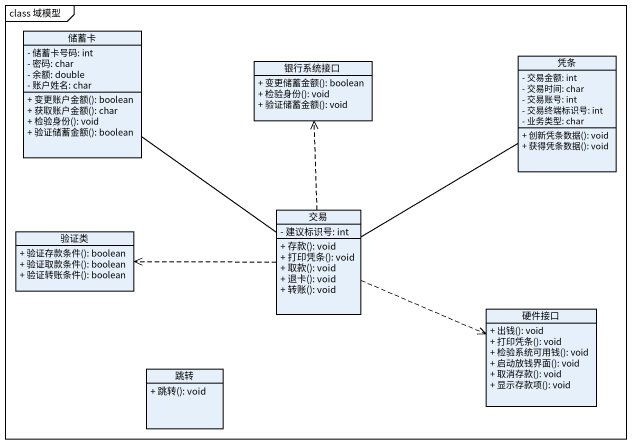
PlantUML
@startuml
mainframe class 域模型
hide circle
hide empty members
skinparam classAttributeIconSize 0
class 储蓄卡 {
  - 储蓄卡号码: int
  - 密码: char
  - 余额: double
  - 账户姓名: char
  + 变更账户金额(): boolean
  + 获取账户金额(): char
  + 检验身份(): void
  + 验证储蓄金额(): boolean
}
class 银行系统接口 {
  + 变更储蓄金额(): boolean
  + 检验身份(): void
  + 验证储蓄金额(): void
}
class 凭条 {
  - 交易金额: int
  - 交易时间: char
  - 交易账号: int
  - 交易终端标识号: int
  - 业务类型: char
  + 创新凭条数据(): void
  + 获得凭条数据(): void
}
class 交易 {
  - 建议标识号: int
  + 存款(): void
  + 打印凭条(): void
  + 取款(): void
  + 退卡(): void
  + 转账(): void
}
class 验证类 {
  + 验证存款条件(): boolean
  + 验证取款条件(): boolean
  + 验证转账条件(): boolean
}
class 硬件接口 {
  + 出钱(): void
  + 打印凭条(): void
  + 检验系统可用钱(): void
  + 启动放钱界面(): void
  + 取消存款(): void
  + 显示存款项(): void
}
class 跳转 {
  + 跳转(): void
}
交易 -up- 储蓄卡
交易 .up.> 银行系统接口
交易 -right- 凭条
交易 .left.> 验证类
交易 .right.> 硬件接口
@enduml
